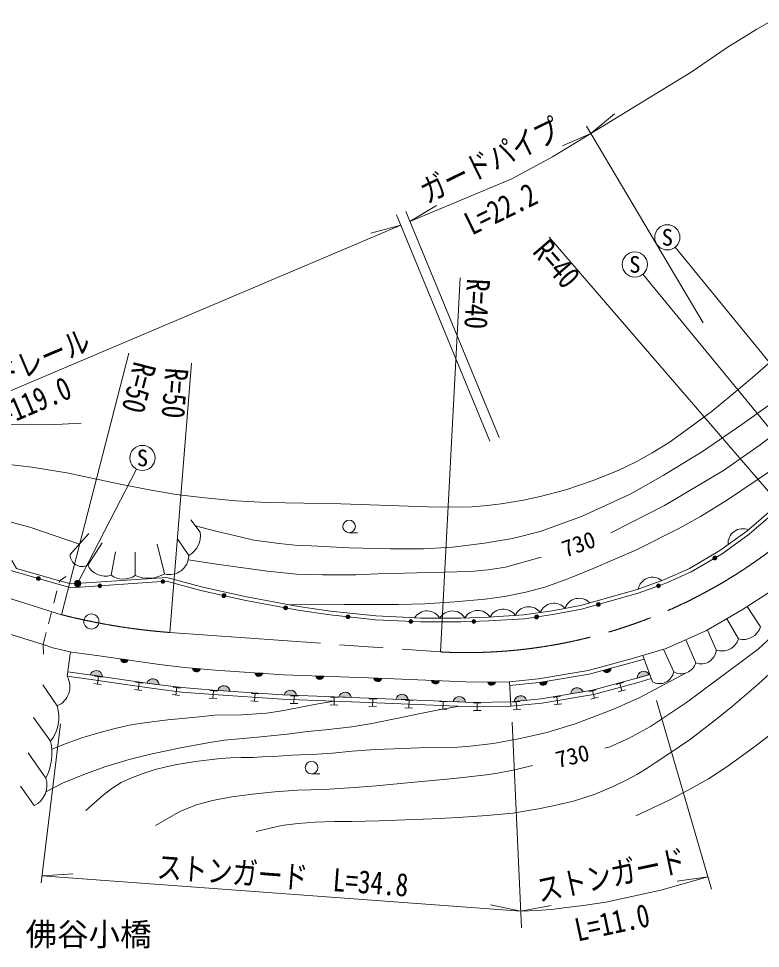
# Model space of a CAD drawing. Units: millimetres, scale not verified. Extents: x 40000 to 680000, y 20000 to 380000.
# Drawn here: x 449835 to 508709, y 245530 to 319367 of the extents above; entities that cross this region are included whole.
import ezdxf
from ezdxf.enums import TextEntityAlignment as Align

# ---------------------------------------------------------------- set-up
doc = ezdxf.new("R2010")
doc.units = ezdxf.units.MM
doc.header["$LTSCALE"] = 1000
doc.linetypes.add('CHAIN', pattern=[18.5, 12, -1.5, 3.5, -1.5])
for name, color, linetype, lineweight in [('M-BGD', 7, 'Continuous', 13), ('M-BMK', 2, 'CHAIN', 13), ('M-BMK-SRVR', 3, 'Continuous', 13), ('M-STR-HTXT', 7, 'Continuous', 13), ('M-STR-STR1', 1, 'Continuous', 13), ('M-STR-STRC', 7, 'Continuous', 13)]:
    doc.layers.add(name, color=color, linetype=linetype, lineweight=lineweight)
doc.styles.add('ＭＳ ゴシック', font='')
doc.styles.get('ＭＳ ゴシック').set_extended_font_data('MS Gothic')

msp = doc.modelspace()

# ---------------------------------------------------------------- hatches: boundary and pattern name
at = {"layer": 'M-BGD'}
for points in [[(504963, 276453, -0.41421), (505016, 276658, -0.41421), (505221, 276605, -1)], [(451252, 274939, -1), (451540, 274857, -0.41421), (451355, 274754, -0.41421)], [(461126, 274663, -1), (461426, 274683, -0.41421), (461286, 274523, -0.41421)], [(456138, 274315, -1), (456438, 274336, -0.41421), (456298, 274176, -0.41421)], [(500477, 274270, -1), (500759, 274373, -0.41421), (500669, 274181, -0.41421)], [(465986, 273578, -0.41421), (466165, 273691, -0.41421), (466278, 273512, -1)], [(470889, 272603, -1), (471184, 272548, -0.41421), (471009, 272428, -0.41421)], [(495699, 272807, -0.41421), (495803, 272992, -0.41421), (495988, 272888, -1)], [(475835, 271883, -1), (476133, 271851, -1)], [(490802, 271829, -1), (491099, 271872, -0.41421), (490971, 271702, -0.41421)], [(480818, 271501, -0.41421), (480976, 271643, -0.41421), (481118, 271486, -1)], [(485817, 271485, -1), (486116, 271495, -0.41421), (485972, 271340, -0.41421)], [(457914, 268525), (458534, 268434, -0.84072)], [(455504, 267255, -0.82183), (456486, 267120)], [(463638, 267777), (464262, 267727, -0.84072)], [(468594, 267417), (469219, 267374, -0.84072)], [(496241, 267609), (496845, 267772, -0.84072)], [(498937, 266996, -0.82183), (499889, 267271)], [(460004, 266604, -0.82183), (460985, 266462)], [(473425, 267166), (474050, 267143, -0.84072)], [(478032, 266998), (478657, 266972, -0.84072)], [(482607, 266809), (483233, 266783, -0.84072)], [(487065, 266685), (487690, 266694, -0.84072)], [(491169, 266637), (491786, 266742, -0.84072)], [(465638, 266017, -0.82183), (466626, 265949)], [(470912, 265657, -0.82183), (471902, 265621)], [(475256, 265497, -0.82183), (476246, 265461)], [(493654, 265739, -0.82183), (494631, 265905)], [(479774, 265324, -0.82183), (480764, 265283)], [(484321, 265137, -0.82183), (485311, 265096)], [(489170, 265139, -0.82183), (490156, 265233)]]:
    msp.add_hatch(color=256, dxfattribs=at).paths.add_polyline_path(points)
at = {"layer": 'M-STR-HTXT'}
msp.add_hatch(color=256, dxfattribs=at).paths.add_polyline_path([(454759, 274577, -1), (454281, 274430, -0.41421), (454446, 274742, -0.41421)])

# ---------------------------------------------------------------- linework, layer by layer
at = {"layer": 'M-BGD'}
for p, q in [((464241, 278595), (463506, 279553)), ((453933, 276798), (455403, 278483)), ((476068, 278537), (476734, 278537)), ((455323, 275970), (456460, 277750)), ((461420, 275269), (460831, 277637)), ((463337, 276724), (462454, 278045)), ((457171, 275162), (457518, 277031)), ((459091, 275137), (459083, 276989)), ((508709, 271077), (507658, 272673)), ((481261, 271779), (480889, 271798)), ((506965, 270108), (506041, 271698)), ((505207, 269227), (504515, 270800)), ((503586, 268206), (502781, 270037)), ((453699, 267138), (453953, 269071)), ((500143, 266691), (499370, 268792)), ((501832, 267494), (501017, 269291)), ((458534, 268434), (457914, 268525)), ((464262, 267727), (463638, 267777)), ((469219, 267374), (468594, 267417)), ((496845, 267772), (496241, 267609)), ((455504, 267255), (456486, 267120)), ((455800, 266559), (456393, 266473)), ((455886, 267153), (456480, 267066)), ((456183, 267110), (456097, 266516)), ((459115, 266683), (459709, 266597)), ((459412, 266640), (459326, 266046)), ((460004, 266604), (460985, 266462)), ((474050, 267143), (473425, 267166)), ((478657, 266972), (478032, 266998)), ((483233, 266783), (482607, 266809)), ((487690, 266694), (487065, 266685)), ((488785, 266709), (488891, 264761)), ((491786, 266742), (491169, 266637)), ((497259, 266485), (497838, 266641)), ((497548, 266563), (497704, 265983)), ((498937, 266996), (499889, 267271)), ((452895, 264783), (451767, 266449)), ((459029, 266089), (459623, 266003)), ((462091, 266277), (462686, 266203)), ((462389, 266240), (462314, 265644)), ((465003, 266011), (465602, 265970)), ((465302, 265990), (465261, 265392)), ((465638, 266017), (466626, 265949)), ((493654, 265739), (494631, 265905)), ((495093, 265902), (495673, 266058)), ((495383, 265980), (495539, 265401)), ((497414, 265905), (497994, 266061)), ((462017, 265682), (462612, 265607)), ((464962, 265412), (465560, 265371)), ((468259, 265185), (468858, 265143)), ((468301, 265783), (468899, 265742)), ((468600, 265763), (468559, 265164)), ((470912, 265657), (471902, 265621)), ((471414, 265589), (472014, 265567)), ((471714, 265578), (471692, 264978)), ((474590, 265472), (475190, 265450)), ((474890, 265461), (474868, 264861)), ((475256, 265497), (476246, 265461)), ((477659, 265359), (478259, 265336)), ((477959, 265348), (477936, 264748)), ((479774, 265324), (480764, 265283)), ((480522, 265243), (481121, 265219)), ((480821, 265231), (480797, 264632)), ((483241, 265131), (483841, 265106)), ((483541, 265119), (483516, 264519)), ((484321, 265137), (485311, 265096)), ((489030, 265075), (489628, 265132)), ((489170, 265139), (490156, 265233)), ((489329, 265104), (489386, 264506)), ((492249, 265451), (492840, 265551)), ((492544, 265501), (492645, 264909)), ((495249, 265323), (495828, 265479)), ((471392, 264989), (471992, 264967)), ((474568, 264872), (475168, 264850)), ((477636, 264760), (478235, 264736)), ((480497, 264644), (481096, 264619)), ((483216, 264532), (483816, 264507)), ((485927, 265019), (486527, 265028)), ((485935, 264419), (486535, 264428)), ((486227, 265023), (486235, 264423)), ((489087, 264478), (489685, 264535)), ((492349, 264859), (492940, 264959)), ((452370, 261980), (451025, 263871)), ((451994, 259048), (450583, 261060)), ((473085, 259383), (473752, 259383)), ((451078, 256866), (449983, 258411))]:
    msp.add_line(p, q, dxfattribs=at)
for points in [[(449294, 283932), (450889, 283742), (453675, 283296), (457884, 282401), (460346, 281915), (462335, 281576), (464604, 281310), (467056, 281079), (469549, 280938), (475400, 280845), (482319, 280586), (484616, 280573), (485828, 280604), (487025, 280696), (488125, 280829), (489917, 281125), (491240, 281426), (493268, 281952), (495355, 282650), (497434, 283474), (498841, 284182), (500114, 284871), (501464, 285710), (503122, 286886), (504915, 288218), (506431, 289480), (508070, 290863), (519689, 300995)], [(463873, 279074), (465595, 278626), (466958, 278326), (468508, 277961), (470527, 277683), (472021, 277532), (473044, 277492), (476076, 277340), (479351, 277259), (481983, 277268), (484268, 277385), (486814, 277700), (489039, 278087), (491217, 278645), (494504, 279816), (498373, 281605), (501005, 283084), (504109, 284999), (507226, 287126), (510725, 289635)], [(496839, 278543), (496943, 278580), (501095, 280695), (505772, 283494), (508700, 285529), (512133, 288149)], [(420666, 284748), (422600, 284557), (424783, 284401), (426371, 284361), (427672, 284354), (429166, 284414), (430540, 284526), (432034, 284692), (433390, 284978), (436191, 285642), (439310, 286352), (441013, 286602), (443301, 286886), (446061, 287046), (449117, 287098), (452795, 287137), (454795, 287248)], [(448343, 275766), (453976, 274165), (461567, 274693), (464291, 273955), (467733, 273188), (472001, 272397), (474551, 272021), (478162, 271632), (481757, 271455), (484933, 271455), (487146, 271530), (489976, 271710), (492240, 272036), (494511, 272473), (499021, 273740), (501163, 274520), (503222, 275431), (505665, 276865), (507831, 278426), (515022, 284622)], [(481261, 271779), (481764, 271755), (484928, 271755), (487131, 271829), (489945, 272009), (492190, 272332), (494442, 272765), (498929, 274025), (501051, 274799), (503085, 275698), (505501, 277117), (507645, 278662), (514827, 284850)], [(471356, 272822), (475677, 272850), (479988, 272834), (482087, 272898), (484457, 273049), (486865, 273272), (488407, 273479), (490087, 273831), (491603, 274229), (493431, 274890), (495447, 275699), (498881, 277184), (502281, 278904), (503959, 279830), (506099, 281149), (509670, 283569)], [(428189, 280211), (428932, 280455), (429969, 280720), (430876, 280848), (431895, 280942), (434323, 281062), (436287, 281084), (437777, 281073), (439733, 280979), (441113, 280842), (442382, 280660), (444860, 280190), (448625, 279525), (450725, 278971), (454668, 277640)], [(463296, 276384), (465716, 276007), (469594, 275491), (471879, 275248), (473964, 275184), (476587, 275195), (478344, 275269), (481481, 275353), (485702, 275449), (487103, 275587), (488468, 275809), (491314, 276591), (491316, 276592)], [(453091, 274728), (454007, 274468), (461596, 274996), (464363, 274247), (467793, 273482), (472050, 272693), (474589, 272319), (478185, 271931), (480889, 271798)], [(496358, 261427), (496776, 261545), (497397, 261832), (498239, 262199), (499996, 263163), (502855, 265050), (508523, 269285), (511905, 272412), (513452, 274014)], [(451781, 269656), (452549, 269394), (454025, 269062), (456039, 268798), (458787, 268397), (461021, 268074), (462989, 267828), (465425, 267636), (470866, 267260), (478344, 266985), (485970, 266670), (488785, 266709), (491108, 266931), (495044, 267598), (498463, 268517), (501238, 269358), (504432, 270764), (507208, 272377), (509499, 273885)], [(468695, 254805), (470362, 255216), (470880, 255305), (472016, 255444), (473359, 255550), (474906, 255601), (476295, 255614), (478455, 255668), (480517, 255732), (482658, 255820), (484730, 255926), (486997, 256074), (489056, 256277), (491087, 256602), (492137, 256814), (493889, 257224), (495584, 257769), (497087, 258410), (498119, 258919), (498956, 259353), (499728, 259830), (500362, 260269), (501360, 260925), (503154, 262144), (505155, 263668), (506498, 264767), (508534, 266516), (510339, 268167)], [(488801, 266409), (491148, 266633), (495108, 267304), (498545, 268229), (499474, 268510)], [(453745, 267485), (455820, 267213), (458556, 266814), (460807, 266488), (462826, 266236), (465307, 266040), (470782, 265662), (478282, 265386), (485949, 265069), (488872, 265110), (491318, 265344), (495386, 266033), (498902, 266979), (499923, 267288)], [(455160, 256474), (456537, 257706), (457229, 258239), (457974, 258697), (458740, 259061), (459634, 259398), (460681, 259732), (461550, 259959), (462384, 260132), (463051, 260238), (463867, 260371), (464759, 260488), (465870, 260611), (466643, 260672), (467490, 260679), (468446, 260695), (469148, 260742), (470086, 260781), (471512, 260874), (473521, 260951), (474750, 261029), (476321, 261194), (478122, 261326), (479617, 261385), (481654, 261455), (484373, 261494), (485671, 261580), (487496, 261791), (489642, 262186), (491770, 262680), (494017, 263365), (497001, 264498), (499093, 265419), (502878, 267433)], [(453699, 267138), (455772, 266866), (458506, 266468), (460760, 266141), (462791, 265887), (465282, 265691), (470763, 265312), (478268, 265036), (485944, 264719), (488891, 264761), (491364, 264997), (495461, 265691), (498999, 266642), (500044, 266959)], [(452460, 261355), (453606, 261799), (454855, 262260), (456108, 262614), (457500, 262983), (458613, 263255), (460000, 263467), (461691, 263684), (463662, 263878), (465408, 264053), (467544, 264086), (469516, 264210), (470719, 264394), (472113, 264653), (473604, 264944), (474879, 265161)], [(452003, 257967), (453308, 258646), (455150, 259397), (456758, 259969), (458598, 260531), (460206, 260923), (462560, 261423), (464849, 261844), (466158, 262059), (467350, 262171), (468806, 262308), (471159, 262548), (472776, 262753), (474195, 262880), (476291, 263134), (477871, 263384), (479972, 263808), (481744, 264171), (483317, 264495), (484212, 264662), (484824, 264766)], [(498814, 256065), (501475, 257305), (502142, 257633), (503226, 258221), (504600, 259007), (506058, 259958), (507095, 260726), (508149, 261483), (509520, 262528)], [(460699, 255301), (462685, 256431), (463944, 256936), (465222, 257276), (466762, 257569), (468391, 257768), (470166, 257971), (471972, 258089), (474081, 258152), (476488, 258306), (478223, 258446), (480706, 258677), (484378, 259024), (486970, 259322), (487843, 259447), (489208, 259722), (490620, 260045)]]:
    msp.add_lwpolyline(points, dxfattribs=at)
for centre, radius in [((476068, 279037), 500), ((505092, 276529), 150), ((451396, 274898), 150), ((461276, 274673), 150), ((456288, 274326), 150), ((500618, 274322), 150), ((466132, 273545), 150), ((471036, 272576), 150), ((495844, 272847), 150), ((475984, 271867), 150), ((490950, 271851), 150), ((480968, 271493), 150), ((485967, 271490), 150), ((473085, 259883), 500)]:
    msp.add_circle(centre, radius, dxfattribs=at)
for centre, radius, start, end in [((462504, 278280), 1764, 298.16441, 10.27404), ((507306, 277701), 1160, 66.65535, 185.71204), ((454865, 276783), 933, 179.12546, 299.35639), ((461818, 276735), 1520, 254.82398, 359.58957), ((456706, 276617), 1527, 205.03787, 287.71435), ((458149, 276565), 1711, 235.09671, 303.39643), ((460122, 277565), 2638, 246.99886, 299.48496), ((500151, 273844), 1160, 50.50979, 169.53941), ((494315, 272175), 1159, 43.11665, 162.22799), ((488294, 271314), 1160, 34.13555, 153.16517), ((490315, 271497), 1159, 37.07539, 156.17542), ((492323, 271782), 1160, 40.06027, 159.11676), ((482253, 271167), 1166, 29.61374, 148.33278), ((484263, 271172), 1160, 30.80453, 149.84204), ((486280, 271213), 1160, 32.53969, 151.57192), ((507339, 271488), 1430, 254.82577, 343.31605), ((505669, 270499), 1353, 250.02559, 343.18166), ((504012, 269327), 1199, 249.22265, 355.21971), ((458232, 268533), 318, 181.59403, 341.81176), ((502419, 268565), 1222, 241.27095, 342.89147), ((455981, 267091), 505, 3.33586, 160.99405), ((463954, 267806), 318, 185.38418, 345.60191), ((468910, 267450), 318, 185.94162, 346.15935), ((496529, 267743), 318, 204.9459, 5.16363), ((499440, 267039), 505, 27.25574, 184.91393), ((500691, 267715), 1162, 241.81396, 349.05558), ((452220, 266328), 1686, 293.58403, 28.69077), ((460480, 266436), 505, 2.92383, 160.58202), ((473739, 267209), 318, 187.78225, 347.99998), ((478346, 267039), 318, 187.52832, 347.74606), ((482922, 266850), 318, 187.52832, 347.74606), ((487377, 266744), 318, 190.69201, 350.90974), ((491468, 266743), 318, 199.50832, 359.72605), ((466125, 265885), 505, 7.22139, 164.87958), ((471404, 265541), 505, 9.06202, 166.72021), ((475747, 265381), 505, 9.06202, 166.72021), ((494158, 265726), 505, 20.78809, 178.44628), ((480265, 265206), 505, 8.8081, 166.46629), ((484812, 265018), 505, 8.8081, 166.46629), ((489673, 265088), 505, 16.62005, 174.27824), ((449936, 263886), 3092, 321.94376, 16.86433), ((448054, 261044), 4416, 333.12985, 12.22633), ((450259, 258493), 1822, 296.7197, 17.75736)]:
    msp.add_arc(centre, radius, start, end, dxfattribs=at)
at = {"layer": 'M-BMK'}
for p, q in [((442233, 275453), (453246, 272032)), ((461826, 270619), (483329, 269071))]:
    msp.add_line(p, q, dxfattribs=at)
for centre, radius, start, end in [((485363, 309019), 40000, 267.08455, 311.31867), ((465629, 320474), 50000, 255.66073, 265.63785)]:
    msp.add_arc(centre, radius, start, end, dxfattribs=at)
at = {"layer": 'M-BMK-SRVR'}
msp.add_circle((455611, 271488), 600, dxfattribs=at)
at = {"layer": 'M-STR-HTXT'}
for p, q in [((495247, 310240), (497142, 311802)), ((495247, 310240), (492992, 309270)), ((494906, 310814), (504177, 295215)), ((480891, 303258), (483002, 304512)), ((479827, 303780), (487230, 285820)), ((480561, 304057), (487964, 286097)), ((480164, 302962), (477793, 302327)), ((511773, 278977), (491942, 302005)), ((515106, 285087), (501955, 301222)), ((512616, 282944), (499378, 299070)), ((483329, 269071), (484875, 298777)), ((453246, 272032), (458586, 292792)), ((461826, 270619), (463546, 291995)), ((454520, 274504), (459205, 283588)), ((504820, 250247), (500453, 265218)), ((451623, 250743), (453153, 263352)), ((489754, 247170), (489010, 263508)), ((451690, 251298), (454140, 251459)), ((451690, 251298), (489695, 248476)), ((504540, 251205), (502108, 250869)), ((489695, 248476), (487295, 248997)), ((489695, 248476), (492108, 248924))]:
    msp.add_line(p, q, dxfattribs=at)
for points in [[(495247, 310240), (503214, 315120), (506081, 317075), (508435, 318520), (510706, 319837), (513328, 321266), (515712, 322368), (518365, 323500), (520667, 324504), (522783, 325279), (525241, 326083), (527402, 326753), (530061, 327384), (532758, 327980), (535350, 328337), (538718, 328769), (542047, 328993), (544908, 328978), (547740, 328859), (550954, 328681)], [(480891, 303258), (488982, 306643), (492202, 308390), (495247, 310240)], [(444664, 287900), (480164, 302962)], [(489695, 248476), (491000, 248534), (492110, 248628), (493325, 248785), (494654, 248931), (496445, 249214), (500819, 250147), (504540, 251205)]]:
    msp.add_lwpolyline(points, dxfattribs=at)
msp.add_circle((454520, 274504), 250, dxfattribs=at)
at = {"layer": 'M-STR-STR1'}
for p, q in [((453057, 274594), (453091, 274728)), ((452632, 272948), (452882, 273916)), ((452206, 271302), (452457, 272270)), ((451781, 269656), (452031, 270624))]:
    msp.add_line(p, q, dxfattribs=at)
for points in [[(453609, 275051), (453091, 274728), (449658, 275705), (449302, 276328)], [(447814, 270153), (448374, 270733), (451781, 269656), (451821, 268888)]]:
    msp.add_lwpolyline(points, dxfattribs=at)
at = {"layer": 'M-STR-STRC'}
for centre in [(501323, 301997), (498744, 299843), (459663, 284477)]:
    msp.add_circle(centre, 1000, dxfattribs=at)

# ---------------------------------------------------------------- texts
at = {"layer": 'M-BGD', "style": 'ＭＳ ゴシック'}
for rotation, p in [(19.458, (494283, 277640)), (13.626, (493791, 260805))]:
    msp.add_text('730', height=1320, rotation=rotation, dxfattribs=at).set_placement(p, align=Align.MIDDLE_CENTER)
at = {"layer": 'M-STR-HTXT', "style": 'ＭＳ ゴシック', "width": 0.8}
for s, rotation, p in [('ガードパイプ', 26.042, (487889, 306795)), ('L=22.2', 26.042, (488741, 302950)), ('ガードレール', 22.991, (450389, 290273)), ('L=119.0', 22.991, (451210, 287453)), ('ストンガード', 12.038, (497166, 249938)), ('ストンガード\u3000L=34.8', 355.754, (470688, 249836)), ('L=11.0', 12.038, (497251, 246159))]:
    msp.add_text(s, height=1833, rotation=rotation, dxfattribs=at).set_placement(p, align=Align.BOTTOM_CENTER)
msp.add_text('R=40', height=1833, rotation=310.734, dxfattribs=at).set_placement((491942, 302005), align=Align.TOP_LEFT)
for s, rotation, p in [('R=40', 267.021, (484875, 298777)), ('R=50', 255.575, (458473, 292351)), ('R=50', 265.646, (460943, 291720))]:
    msp.add_text(s, height=1833, rotation=rotation, dxfattribs=at).set_placement(p, align=Align.BOTTOM_LEFT)
at = {"layer": 'M-STR-HTXT', "style": 'ＭＳ ゴシック'}
msp.add_text('佛谷小橋', height=1833, rotation=359.873, dxfattribs=at).set_placement((450383, 245199), align=Align.BOTTOM_LEFT)
at = {"layer": 'M-STR-STRC', "style": 'ＭＳ ゴシック'}
for p in [(501323, 301997), (498744, 299843), (459663, 284477)]:
    msp.add_text('S', height=1320, dxfattribs=at).set_placement(p, align=Align.MIDDLE_CENTER)

doc.saveas('drawing.dxf')
